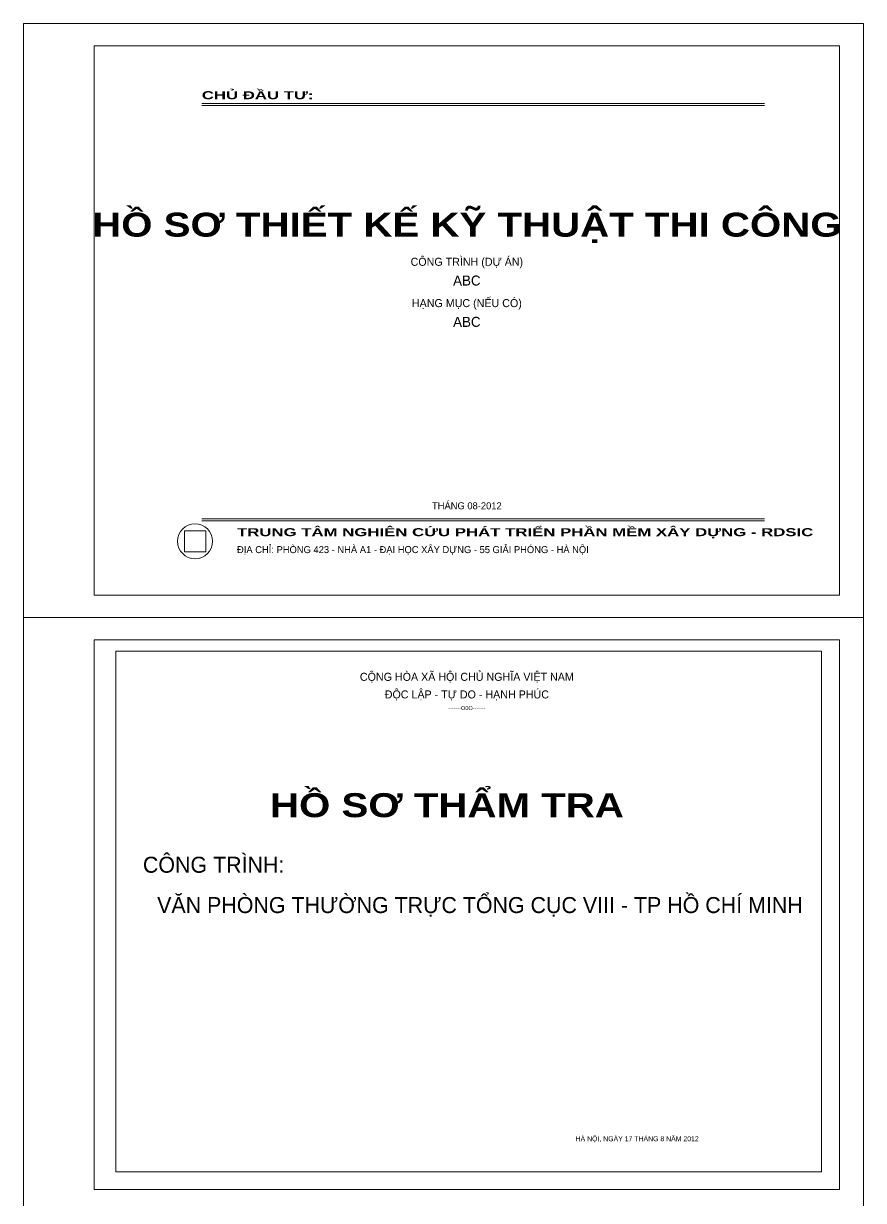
# Model space of a CAD drawing. Header units: millimetres. Extents: x 23 to 2197, y 15 to 1500.
# Drawn here: x 343 to 763, y 912 to 1500 of the extents above; entities that cross this region are included whole.
import ezdxf
from ezdxf.enums import TextEntityAlignment as Align

# ---------------------------------------------------------------- set-up
doc = ezdxf.new("R2010")
doc.units = ezdxf.units.MM
doc.header["$MEASUREMENT"] = 0
doc.layers.get('0').update_dxf_attribs({"lineweight": 20})
doc.styles.add('.VnAvantH', font='')
doc.styles.add('.VnHelvetlnsH', font='')
doc.styles.get('.VnAvantH').set_extended_font_data('.VnAvantH')
doc.styles.get('.VnHelvetlnsH').set_extended_font_data('.VnHelvetInsH', bold=True)

msp = doc.modelspace()

# ---------------------------------------------------------------- linework, layer by layer
for p, q in [((432.21, 1460.2), (713.6, 1460.2)), ((432.21, 1459.26), (713.6, 1459.26)), ((432.21, 1252.55), (713.6, 1252.55)), ((432.21, 1251.61), (713.6, 1251.61))]:
    msp.add_line(p, q)
for points in [[(343.08, 1203.21), (763.08, 1203.21), (763.08, 1500.21), (343.08, 1500.21)], [(751.08, 1489.09), (378.44, 1489.09), (378.44, 1214.34), (751.08, 1214.34)], [(423.52, 1246.56), (434.19, 1246.56), (434.19, 1236.13), (423.52, 1236.13)], [(343.08, 906.21), (763.08, 906.21), (763.08, 1203.21), (343.08, 1203.21)], [(751.08, 1192.09), (378.44, 1192.09), (378.44, 917.34), (751.08, 917.34)], [(389.2, 1186.46), (742.1, 1186.46), (742.1, 926.01), (389.2, 926.01)]]:
    msp.add_lwpolyline(points, close=True)
msp.add_circle((428.85, 1241.34), 8.72)

# ---------------------------------------------------------------- texts
at = {"style": '.VnHelvetlnsH', "width": 1.5}
msp.add_text('chñ ®Çu t¦: ', height=4, dxfattribs=at).set_placement((432.21, 1461.19), align=Align.BOTTOM_LEFT)
at = {"style": '.VnHelvetlnsH', "width": 1.2}
for s, p in [('Hå s¬ thiÕt kÕ kü thuËt thi c«ng', (564.76, 1393.65)), ('Hå s¬ thÈm tra', (554.78, 1103.41))]:
    msp.add_text(s, height=12, dxfattribs=at).set_placement(p, align=Align.CENTER)
at = {"style": '.VnAvantH'}
for s, height, p in [('c«ng tr×nh (dù ¸n)', 4, (564.76, 1379.09)), ('abc', 5, (564.76, 1369.22)), ('h¹ng môc (nÕu cã)', 4, (564.76, 1358.43)), ('abc', 5, (564.76, 1348.56)), ('th¸ng 08-2012', 3.5, (564.76, 1257.36)), ('céng hßa x· héi chñ nghÜa viÖt nam', 4, (564.76, 1171.59)), ('®éc lËp - tù do - h¹nh phóc', 4, (564.76, 1162.79)), ('-------o0o-------', 2, (564.76, 1156.98)), ('hµ néi, ngµy 17 th¸ng 8 n¨m 2012', 2.5, (649.92, 941.39))]:
    msp.add_text(s, height=height, dxfattribs=at).set_placement(p, align=Align.CENTER)
at = {"style": '.VnHelvetlnsH', "width": 1.5}
msp.add_text('trung t©m nghiªn cøu ph¸t triÓn phÇn mÒm x©y dùng - rdsic', height=4, dxfattribs=at).set_placement((449.83, 1243.91))
at = {"style": '.VnAvantH'}
for s, height, p in [('®Þa chØ: phßng 423 - nhµ a1 - ®¹i häc x©y dùng - 55 gi¶i phãng - hµ néi', 3.5, (449.83, 1235.44)), ('c«ng tr×nh:', 8, (402.77, 1075.63)), ('v¨n phßng th\xadêng trùc tæng côc VIII - tp Hå chÝ minh', 8, (409.89, 1055.47))]:
    msp.add_text(s, height=height, dxfattribs=at).set_placement(p)

doc.saveas('drawing.dxf')
